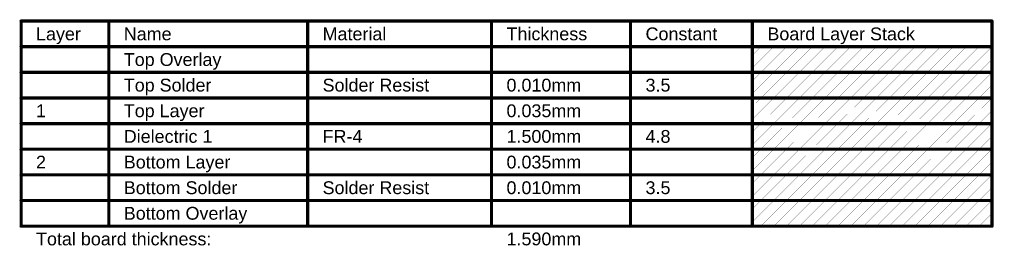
# Model space of a CAD drawing. Header units: inches. Extents: x 0 to 290, y -13 to 130.
# Drawn here: x 63.8 to 179.4, y -6.8 to 20.1 of the extents above; entities that cross this region are included whole.
import ezdxf

# ---------------------------------------------------------------- set-up
doc = ezdxf.new("R2010")
doc.units = ezdxf.units.IN
doc.layers.add('Fabrication', color=76, linetype='Continuous')
doc.styles.add('Arial', font='', dxfattribs={"height": 0.2})
doc.styles.get('Arial').set_extended_font_data('Arial')

msp = doc.modelspace()

# ---------------------------------------------------------------- linework, layer by layer
at = {"layer": 'Fabrication'}
for points, const_width in [([(63.95, 19.89), (179.23, 19.89)], 0.381), ([(63.95, -4.5), (63.95, 19.89)], 0.381), ([(74.36, -4.5), (74.36, 19.89)], 0.381), ([(97.97, -4.5), (97.97, 19.89)], 0.381), ([(119.81, -4.5), (119.81, 19.89)], 0.381), ([(136.32, -4.5), (136.32, 19.89)], 0.381), ([(150.79, -4.5), (150.79, 19.89)], 0.381), ([(179.23, -4.5), (179.23, 19.89)], 0.381), ([(63.95, 16.84), (179.23, 16.84)], 0.381), ([(150.79, 14.31), (153.32, 16.84)], 0.0254), ([(150.79, 15.83), (151.8, 16.84)], 0.0254), ([(151.8, 13.79), (154.85, 16.84)], 0.0254), ([(153.32, 13.79), (156.37, 16.84)], 0.0254), ([(154.85, 13.79), (157.9, 16.84)], 0.0254), ([(156.37, 13.79), (159.42, 16.84)], 0.0254), ([(157.9, 13.79), (160.94, 16.84)], 0.0254), ([(159.42, 13.79), (162.47, 16.84)], 0.0254), ([(160.94, 13.79), (163.99, 16.84)], 0.0254), ([(162.47, 13.79), (165.52, 16.84)], 0.0254), ([(163.99, 13.79), (167.04, 16.84)], 0.0254), ([(165.52, 13.79), (168.56, 16.84)], 0.0254), ([(167.04, 13.79), (170.09, 16.84)], 0.0254), ([(168.56, 13.79), (171.61, 16.84)], 0.0254), ([(170.09, 13.79), (173.14, 16.84)], 0.0254), ([(171.61, 13.79), (174.66, 16.84)], 0.0254), ([(173.14, 13.79), (176.18, 16.84)], 0.0254), ([(174.66, 13.79), (177.71, 16.84)], 0.0254), ([(176.18, 13.79), (179.23, 16.84)], 0.0254), ([(177.71, 13.79), (179.23, 15.32)], 0.0254), ([(63.95, 13.79), (74.36, 13.79)], 0.381), ([(74.36, 13.79), (97.97, 13.79)], 0.381), ([(97.97, 13.79), (119.81, 13.79)], 0.381), ([(119.81, 13.79), (136.32, 13.79)], 0.381), ([(136.32, 13.79), (150.79, 13.79)], 0.381), ([(150.79, 13.79), (179.23, 13.79)], 0.381), ([(150.79, 11.26), (153.32, 13.79)], 0.0254), ([(150.79, 12.78), (151.8, 13.79)], 0.0254), ([(151.8, 10.74), (154.85, 13.79)], 0.0254), ([(153.32, 10.74), (156.37, 13.79)], 0.0254), ([(154.85, 10.74), (157.9, 13.79)], 0.0254), ([(156.37, 10.74), (159.42, 13.79)], 0.0254), ([(157.9, 10.74), (160.94, 13.79)], 0.0254), ([(159.42, 10.74), (162.47, 13.79)], 0.0254), ([(160.94, 10.74), (163.99, 13.79)], 0.0254), ([(162.47, 10.74), (165.52, 13.79)], 0.0254), ([(163.99, 10.74), (167.04, 13.79)], 0.0254), ([(165.52, 10.74), (168.56, 13.79)], 0.0254), ([(167.04, 10.74), (170.09, 13.79)], 0.0254), ([(168.56, 10.74), (171.61, 13.79)], 0.0254), ([(170.09, 10.74), (173.14, 13.79)], 0.0254), ([(171.61, 10.74), (174.66, 13.79)], 0.0254), ([(173.14, 10.74), (176.18, 13.79)], 0.0254), ([(174.66, 10.74), (177.71, 13.79)], 0.0254), ([(176.18, 10.74), (179.23, 13.79)], 0.0254), ([(177.71, 10.74), (179.23, 12.27)], 0.0254), ([(63.95, 10.74), (74.36, 10.74)], 0.381), ([(74.36, 10.74), (97.97, 10.74)], 0.381), ([(97.97, 10.74), (119.81, 10.74)], 0.381), ([(119.81, 10.74), (136.32, 10.74)], 0.381), ([(136.32, 10.74), (150.79, 10.74)], 0.381), ([(150.79, 10.74), (179.23, 10.74)], 0.381), ([(150.79, 8.21), (153.32, 10.74)], 0.0254), ([(150.79, 9.74), (151.8, 10.74)], 0.0254), ([(151.8, 7.7), (154.85, 10.74)], 0.0254), ([(153.32, 7.7), (156.37, 10.74)], 0.0254), ([(154.85, 7.7), (157.9, 10.74)], 0.0254), ([(156.37, 7.7), (159.42, 10.74)], 0.0254), ([(157.9, 7.7), (160.94, 10.74)], 0.0254), ([(159.42, 7.7), (162.47, 10.74)], 0.0254), ([(160.94, 7.7), (163.99, 10.74)], 0.0254), ([(162.47, 7.7), (165.52, 10.74)], 0.0254), ([(163.99, 7.7), (167.04, 10.74)], 0.0254), ([(165.52, 7.7), (168.56, 10.74)], 0.0254), ([(167.04, 7.7), (170.09, 10.74)], 0.0254), ([(168.56, 7.7), (171.61, 10.74)], 0.0254), ([(170.09, 7.7), (173.14, 10.74)], 0.0254), ([(171.61, 7.7), (174.66, 10.74)], 0.0254), ([(173.14, 7.7), (176.18, 10.74)], 0.0254), ([(174.66, 7.7), (177.71, 10.74)], 0.0254), ([(176.18, 7.7), (179.23, 10.74)], 0.0254), ([(177.71, 7.7), (179.23, 9.22)], 0.0254), ([(63.95, 7.7), (74.36, 7.7)], 0.381), ([(74.36, 7.7), (97.97, 7.7)], 0.381), ([(97.97, 7.7), (119.81, 7.7)], 0.381), ([(119.81, 7.7), (136.32, 7.7)], 0.381), ([(136.32, 7.7), (150.79, 7.7)], 0.381), ([(150.79, 7.7), (179.23, 7.7)], 0.381), ([(150.79, 5.16), (153.32, 7.7)], 0.0254), ([(150.79, 6.69), (151.8, 7.7)], 0.0254), ([(151.8, 4.65), (154.85, 7.7)], 0.0254), ([(153.32, 4.65), (156.37, 7.7)], 0.0254), ([(154.85, 4.65), (157.9, 7.7)], 0.0254), ([(156.37, 4.65), (159.42, 7.7)], 0.0254), ([(157.9, 4.65), (160.94, 7.7)], 0.0254), ([(159.42, 4.65), (162.47, 7.7)], 0.0254), ([(160.94, 4.65), (163.99, 7.7)], 0.0254), ([(162.47, 4.65), (165.52, 7.7)], 0.0254), ([(163.99, 4.65), (167.04, 7.7)], 0.0254), ([(165.52, 4.65), (168.56, 7.7)], 0.0254), ([(167.04, 4.65), (170.09, 7.7)], 0.0254), ([(168.56, 4.65), (171.61, 7.7)], 0.0254), ([(170.09, 4.65), (173.14, 7.7)], 0.0254), ([(171.61, 4.65), (174.66, 7.7)], 0.0254), ([(173.14, 4.65), (176.18, 7.7)], 0.0254), ([(174.66, 4.65), (177.71, 7.7)], 0.0254), ([(176.18, 4.65), (179.23, 7.7)], 0.0254), ([(177.71, 4.65), (179.23, 6.17)], 0.0254), ([(63.95, 4.65), (74.36, 4.65)], 0.381), ([(74.36, 4.65), (97.97, 4.65)], 0.381), ([(97.97, 4.65), (119.81, 4.65)], 0.381), ([(119.81, 4.65), (136.32, 4.65)], 0.381), ([(136.32, 4.65), (150.79, 4.65)], 0.381), ([(150.79, 4.65), (179.23, 4.65)], 0.381), ([(150.79, 2.12), (153.32, 4.65)], 0.0254), ([(150.79, 3.64), (151.8, 4.65)], 0.0254), ([(151.8, 1.6), (154.85, 4.65)], 0.0254), ([(153.32, 1.6), (156.37, 4.65)], 0.0254), ([(154.85, 1.6), (157.9, 4.65)], 0.0254), ([(156.37, 1.6), (159.42, 4.65)], 0.0254), ([(157.9, 1.6), (160.94, 4.65)], 0.0254), ([(159.42, 1.6), (162.47, 4.65)], 0.0254), ([(160.94, 1.6), (163.99, 4.65)], 0.0254), ([(162.47, 1.6), (165.52, 4.65)], 0.0254), ([(163.99, 1.6), (167.04, 4.65)], 0.0254), ([(165.52, 1.6), (168.56, 4.65)], 0.0254), ([(167.04, 1.6), (170.09, 4.65)], 0.0254), ([(168.56, 1.6), (171.61, 4.65)], 0.0254), ([(170.09, 1.6), (173.14, 4.65)], 0.0254), ([(171.61, 1.6), (174.66, 4.65)], 0.0254), ([(173.14, 1.6), (176.18, 4.65)], 0.0254), ([(174.66, 1.6), (177.71, 4.65)], 0.0254), ([(176.18, 1.6), (179.23, 4.65)], 0.0254), ([(177.71, 1.6), (179.23, 3.12)], 0.0254), ([(63.95, 1.6), (74.36, 1.6)], 0.381), ([(74.36, 1.6), (97.97, 1.6)], 0.381), ([(97.97, 1.6), (119.81, 1.6)], 0.381), ([(119.81, 1.6), (136.32, 1.6)], 0.381), ([(136.32, 1.6), (150.79, 1.6)], 0.381), ([(150.79, 1.6), (179.23, 1.6)], 0.381), ([(150.79, -0.93), (153.32, 1.6)], 0.0254), ([(150.79, 0.59), (151.8, 1.6)], 0.0254), ([(151.8, -1.45), (154.85, 1.6)], 0.0254), ([(153.32, -1.45), (156.37, 1.6)], 0.0254), ([(154.85, -1.45), (157.9, 1.6)], 0.0254), ([(156.37, -1.45), (159.42, 1.6)], 0.0254), ([(157.9, -1.45), (160.94, 1.6)], 0.0254), ([(159.42, -1.45), (162.47, 1.6)], 0.0254), ([(160.94, -1.45), (163.99, 1.6)], 0.0254), ([(162.47, -1.45), (165.52, 1.6)], 0.0254), ([(163.99, -1.45), (167.04, 1.6)], 0.0254), ([(165.52, -1.45), (168.56, 1.6)], 0.0254), ([(167.04, -1.45), (170.09, 1.6)], 0.0254), ([(168.56, -1.45), (171.61, 1.6)], 0.0254), ([(170.09, -1.45), (173.14, 1.6)], 0.0254), ([(171.61, -1.45), (174.66, 1.6)], 0.0254), ([(173.14, -1.45), (176.18, 1.6)], 0.0254), ([(174.66, -1.45), (177.71, 1.6)], 0.0254), ([(176.18, -1.45), (179.23, 1.6)], 0.0254), ([(177.71, -1.45), (179.23, 0.08)], 0.0254), ([(63.95, -1.45), (74.36, -1.45)], 0.381), ([(74.36, -1.45), (97.97, -1.45)], 0.381), ([(97.97, -1.45), (119.81, -1.45)], 0.381), ([(119.81, -1.45), (136.32, -1.45)], 0.381), ([(136.32, -1.45), (150.79, -1.45)], 0.381), ([(150.79, -1.45), (179.23, -1.45)], 0.381), ([(150.79, -3.98), (153.32, -1.45)], 0.0254), ([(150.79, -2.46), (151.8, -1.45)], 0.0254), ([(151.8, -4.5), (154.85, -1.45)], 0.0254), ([(153.32, -4.5), (156.37, -1.45)], 0.0254), ([(154.85, -4.5), (157.9, -1.45)], 0.0254), ([(156.37, -4.5), (159.42, -1.45)], 0.0254), ([(157.9, -4.5), (160.94, -1.45)], 0.0254), ([(159.42, -4.5), (162.47, -1.45)], 0.0254), ([(160.94, -4.5), (163.99, -1.45)], 0.0254), ([(162.47, -4.5), (165.52, -1.45)], 0.0254), ([(163.99, -4.5), (167.04, -1.45)], 0.0254), ([(165.52, -4.5), (168.56, -1.45)], 0.0254), ([(167.04, -4.5), (170.09, -1.45)], 0.0254), ([(168.56, -4.5), (171.61, -1.45)], 0.0254), ([(170.09, -4.5), (173.14, -1.45)], 0.0254), ([(171.61, -4.5), (174.66, -1.45)], 0.0254), ([(173.14, -4.5), (176.18, -1.45)], 0.0254), ([(174.66, -4.5), (177.71, -1.45)], 0.0254), ([(176.18, -4.5), (179.23, -1.45)], 0.0254), ([(177.71, -4.5), (179.23, -2.97)], 0.0254), ([(63.95, -4.5), (74.36, -4.5)], 0.381), ([(74.36, -4.5), (97.97, -4.5)], 0.381), ([(97.97, -4.5), (119.81, -4.5)], 0.381), ([(119.81, -4.5), (136.32, -4.5)], 0.381), ([(136.32, -4.5), (150.79, -4.5)], 0.381), ([(150.79, -4.5), (179.23, -4.5)], 0.381)]:
    msp.add_lwpolyline(points, dxfattribs=dict(at, const_width=const_width))
for points, const_width in [([(63.85, 19.89, 1), (64.04, 19.89, 1)], 0.191), ([(63.85, 19.89, 1), (64.04, 19.89, 1)], 0.191), ([(74.26, 19.89, 1), (74.45, 19.89, 1)], 0.191), ([(97.88, 19.89, 1), (98.07, 19.89, 1)], 0.191), ([(119.72, 19.89, 1), (119.91, 19.89, 1)], 0.191), ([(136.22, 19.89, 1), (136.41, 19.89, 1)], 0.191), ([(150.7, 19.89, 1), (150.89, 19.89, 1)], 0.191), ([(179.14, 19.89, 1), (179.33, 19.89, 1)], 0.191), ([(179.14, 19.89, 1), (179.33, 19.89, 1)], 0.191), ([(63.85, 16.84, 1), (64.04, 16.84, 1)], 0.191), ([(151.79, 16.84, 1), (151.81, 16.84, 1)], 0.0127), ([(153.32, 16.84, 1), (153.33, 16.84, 1)], 0.0127), ([(154.84, 16.84, 1), (154.85, 16.84, 1)], 0.0127), ([(156.37, 16.84, 1), (156.38, 16.84, 1)], 0.0127), ([(157.89, 16.84, 1), (157.9, 16.84, 1)], 0.0127), ([(159.41, 16.84, 1), (159.43, 16.84, 1)], 0.0127), ([(160.94, 16.84, 1), (160.95, 16.84, 1)], 0.0127), ([(162.46, 16.84, 1), (162.47, 16.84, 1)], 0.0127), ([(163.99, 16.84, 1), (164, 16.84, 1)], 0.0127), ([(165.51, 16.84, 1), (165.52, 16.84, 1)], 0.0127), ([(167.03, 16.84, 1), (167.05, 16.84, 1)], 0.0127), ([(168.56, 16.84, 1), (168.57, 16.84, 1)], 0.0127), ([(170.08, 16.84, 1), (170.09, 16.84, 1)], 0.0127), ([(171.61, 16.84, 1), (171.62, 16.84, 1)], 0.0127), ([(173.13, 16.84, 1), (173.14, 16.84, 1)], 0.0127), ([(174.65, 16.84, 1), (174.67, 16.84, 1)], 0.0127), ([(176.18, 16.84, 1), (176.19, 16.84, 1)], 0.0127), ([(177.7, 16.84, 1), (177.71, 16.84, 1)], 0.0127), ([(179.14, 16.84, 1), (179.33, 16.84, 1)], 0.191), ([(179.23, 16.84, 1), (179.24, 16.84, 1)], 0.0127), ([(150.79, 15.83, 1), (150.8, 15.83, 1)], 0.0127), ([(179.23, 15.32, 1), (179.24, 15.32, 1)], 0.0127), ([(63.85, 13.79, 1), (64.04, 13.79, 1)], 0.191), ([(74.26, 13.79, 1), (74.45, 13.79, 1)], 0.191), ([(74.26, 13.79, 1), (74.45, 13.79, 1)], 0.191), ([(97.88, 13.79, 1), (98.07, 13.79, 1)], 0.191), ([(97.88, 13.79, 1), (98.07, 13.79, 1)], 0.191), ([(119.72, 13.79, 1), (119.91, 13.79, 1)], 0.191), ([(119.72, 13.79, 1), (119.91, 13.79, 1)], 0.191), ([(136.22, 13.79, 1), (136.41, 13.79, 1)], 0.191), ([(136.22, 13.79, 1), (136.41, 13.79, 1)], 0.191), ([(150.7, 13.79, 1), (150.89, 13.79, 1)], 0.191), ([(150.7, 13.79, 1), (150.89, 13.79, 1)], 0.191), ([(150.79, 14.31, 1), (150.8, 14.31, 1)], 0.0127), ([(179.14, 13.79, 1), (179.33, 13.79, 1)], 0.191), ([(150.79, 12.78, 1), (150.8, 12.78, 1)], 0.0127), ([(151.79, 13.79, 1), (151.81, 13.79, 1)], 0.0127), ([(151.79, 13.79, 1), (151.81, 13.79, 1)], 0.0127), ([(153.32, 13.79, 1), (153.33, 13.79, 1)], 0.0127), ([(153.32, 13.79, 1), (153.33, 13.79, 1)], 0.0127), ([(154.84, 13.79, 1), (154.85, 13.79, 1)], 0.0127), ([(154.84, 13.79, 1), (154.85, 13.79, 1)], 0.0127), ([(156.37, 13.79, 1), (156.38, 13.79, 1)], 0.0127), ([(156.37, 13.79, 1), (156.38, 13.79, 1)], 0.0127), ([(157.89, 13.79, 1), (157.9, 13.79, 1)], 0.0127), ([(157.89, 13.79, 1), (157.9, 13.79, 1)], 0.0127), ([(159.41, 13.79, 1), (159.43, 13.79, 1)], 0.0127), ([(159.41, 13.79, 1), (159.43, 13.79, 1)], 0.0127), ([(160.94, 13.79, 1), (160.95, 13.79, 1)], 0.0127), ([(160.94, 13.79, 1), (160.95, 13.79, 1)], 0.0127), ([(162.46, 13.79, 1), (162.47, 13.79, 1)], 0.0127), ([(162.46, 13.79, 1), (162.47, 13.79, 1)], 0.0127), ([(163.99, 13.79, 1), (164, 13.79, 1)], 0.0127), ([(163.99, 13.79, 1), (164, 13.79, 1)], 0.0127), ([(165.51, 13.79, 1), (165.52, 13.79, 1)], 0.0127), ([(165.51, 13.79, 1), (165.52, 13.79, 1)], 0.0127), ([(167.03, 13.79, 1), (167.05, 13.79, 1)], 0.0127), ([(167.03, 13.79, 1), (167.05, 13.79, 1)], 0.0127), ([(168.56, 13.79, 1), (168.57, 13.79, 1)], 0.0127), ([(168.56, 13.79, 1), (168.57, 13.79, 1)], 0.0127), ([(170.08, 13.79, 1), (170.09, 13.79, 1)], 0.0127), ([(170.08, 13.79, 1), (170.09, 13.79, 1)], 0.0127), ([(171.61, 13.79, 1), (171.62, 13.79, 1)], 0.0127), ([(171.61, 13.79, 1), (171.62, 13.79, 1)], 0.0127), ([(173.13, 13.79, 1), (173.14, 13.79, 1)], 0.0127), ([(173.13, 13.79, 1), (173.14, 13.79, 1)], 0.0127), ([(174.65, 13.79, 1), (174.67, 13.79, 1)], 0.0127), ([(174.65, 13.79, 1), (174.67, 13.79, 1)], 0.0127), ([(176.18, 13.79, 1), (176.19, 13.79, 1)], 0.0127), ([(176.18, 13.79, 1), (176.19, 13.79, 1)], 0.0127), ([(177.7, 13.79, 1), (177.71, 13.79, 1)], 0.0127), ([(177.7, 13.79, 1), (177.71, 13.79, 1)], 0.0127), ([(179.23, 13.79, 1), (179.24, 13.79, 1)], 0.0127), ([(179.23, 12.27, 1), (179.24, 12.27, 1)], 0.0127), ([(63.85, 10.74, 1), (64.04, 10.74, 1)], 0.191), ([(74.26, 10.74, 1), (74.45, 10.74, 1)], 0.191), ([(74.26, 10.74, 1), (74.45, 10.74, 1)], 0.191), ([(97.88, 10.74, 1), (98.07, 10.74, 1)], 0.191), ([(97.88, 10.74, 1), (98.07, 10.74, 1)], 0.191), ([(119.72, 10.74, 1), (119.91, 10.74, 1)], 0.191), ([(119.72, 10.74, 1), (119.91, 10.74, 1)], 0.191), ([(136.22, 10.74, 1), (136.41, 10.74, 1)], 0.191), ([(136.22, 10.74, 1), (136.41, 10.74, 1)], 0.191), ([(150.7, 10.74, 1), (150.89, 10.74, 1)], 0.191), ([(150.7, 10.74, 1), (150.89, 10.74, 1)], 0.191), ([(150.79, 11.26, 1), (150.8, 11.26, 1)], 0.0127), ([(151.79, 10.74, 1), (151.81, 10.74, 1)], 0.0127), ([(151.79, 10.74, 1), (151.81, 10.74, 1)], 0.0127), ([(153.32, 10.74, 1), (153.33, 10.74, 1)], 0.0127), ([(153.32, 10.74, 1), (153.33, 10.74, 1)], 0.0127), ([(154.84, 10.74, 1), (154.85, 10.74, 1)], 0.0127), ([(154.84, 10.74, 1), (154.85, 10.74, 1)], 0.0127), ([(156.37, 10.74, 1), (156.38, 10.74, 1)], 0.0127), ([(156.37, 10.74, 1), (156.38, 10.74, 1)], 0.0127), ([(157.89, 10.74, 1), (157.9, 10.74, 1)], 0.0127), ([(157.89, 10.74, 1), (157.9, 10.74, 1)], 0.0127), ([(159.41, 10.74, 1), (159.43, 10.74, 1)], 0.0127), ([(159.41, 10.74, 1), (159.43, 10.74, 1)], 0.0127), ([(160.94, 10.74, 1), (160.95, 10.74, 1)], 0.0127), ([(160.94, 10.74, 1), (160.95, 10.74, 1)], 0.0127), ([(162.46, 10.74, 1), (162.47, 10.74, 1)], 0.0127), ([(162.46, 10.74, 1), (162.47, 10.74, 1)], 0.0127), ([(163.99, 10.74, 1), (164, 10.74, 1)], 0.0127), ([(163.99, 10.74, 1), (164, 10.74, 1)], 0.0127), ([(165.51, 10.74, 1), (165.52, 10.74, 1)], 0.0127), ([(165.51, 10.74, 1), (165.52, 10.74, 1)], 0.0127), ([(167.03, 10.74, 1), (167.05, 10.74, 1)], 0.0127), ([(167.03, 10.74, 1), (167.05, 10.74, 1)], 0.0127), ([(168.56, 10.74, 1), (168.57, 10.74, 1)], 0.0127), ([(168.56, 10.74, 1), (168.57, 10.74, 1)], 0.0127), ([(170.08, 10.74, 1), (170.09, 10.74, 1)], 0.0127), ([(170.08, 10.74, 1), (170.09, 10.74, 1)], 0.0127), ([(171.61, 10.74, 1), (171.62, 10.74, 1)], 0.0127), ([(171.61, 10.74, 1), (171.62, 10.74, 1)], 0.0127), ([(173.13, 10.74, 1), (173.14, 10.74, 1)], 0.0127), ([(173.13, 10.74, 1), (173.14, 10.74, 1)], 0.0127), ([(174.65, 10.74, 1), (174.67, 10.74, 1)], 0.0127), ([(174.65, 10.74, 1), (174.67, 10.74, 1)], 0.0127), ([(176.18, 10.74, 1), (176.19, 10.74, 1)], 0.0127), ([(176.18, 10.74, 1), (176.19, 10.74, 1)], 0.0127), ([(177.7, 10.74, 1), (177.71, 10.74, 1)], 0.0127), ([(177.7, 10.74, 1), (177.71, 10.74, 1)], 0.0127), ([(179.14, 10.74, 1), (179.33, 10.74, 1)], 0.191), ([(179.23, 10.74, 1), (179.24, 10.74, 1)], 0.0127), ([(150.79, 9.74, 1), (150.8, 9.74, 1)], 0.0127), ([(150.79, 8.21, 1), (150.8, 8.21, 1)], 0.0127), ([(179.23, 9.22, 1), (179.24, 9.22, 1)], 0.0127), ([(63.85, 7.7, 1), (64.04, 7.7, 1)], 0.191), ([(74.26, 7.7, 1), (74.45, 7.7, 1)], 0.191), ([(74.26, 7.7, 1), (74.45, 7.7, 1)], 0.191), ([(97.88, 7.7, 1), (98.07, 7.7, 1)], 0.191), ([(97.88, 7.7, 1), (98.07, 7.7, 1)], 0.191), ([(119.72, 7.7, 1), (119.91, 7.7, 1)], 0.191), ([(119.72, 7.7, 1), (119.91, 7.7, 1)], 0.191), ([(136.22, 7.7, 1), (136.41, 7.7, 1)], 0.191), ([(136.22, 7.7, 1), (136.41, 7.7, 1)], 0.191), ([(150.7, 7.7, 1), (150.89, 7.7, 1)], 0.191), ([(150.7, 7.7, 1), (150.89, 7.7, 1)], 0.191), ([(151.79, 7.7, 1), (151.81, 7.7, 1)], 0.0127), ([(151.79, 7.7, 1), (151.81, 7.7, 1)], 0.0127), ([(153.32, 7.7, 1), (153.33, 7.7, 1)], 0.0127), ([(153.32, 7.7, 1), (153.33, 7.7, 1)], 0.0127), ([(154.84, 7.7, 1), (154.85, 7.7, 1)], 0.0127), ([(154.84, 7.7, 1), (154.85, 7.7, 1)], 0.0127), ([(156.37, 7.7, 1), (156.38, 7.7, 1)], 0.0127), ([(156.37, 7.7, 1), (156.38, 7.7, 1)], 0.0127), ([(157.89, 7.7, 1), (157.9, 7.7, 1)], 0.0127), ([(157.89, 7.7, 1), (157.9, 7.7, 1)], 0.0127), ([(159.41, 7.7, 1), (159.43, 7.7, 1)], 0.0127), ([(159.41, 7.7, 1), (159.43, 7.7, 1)], 0.0127), ([(160.94, 7.7, 1), (160.95, 7.7, 1)], 0.0127), ([(160.94, 7.7, 1), (160.95, 7.7, 1)], 0.0127), ([(162.46, 7.7, 1), (162.47, 7.7, 1)], 0.0127), ([(162.46, 7.7, 1), (162.47, 7.7, 1)], 0.0127), ([(163.99, 7.7, 1), (164, 7.7, 1)], 0.0127), ([(163.99, 7.7, 1), (164, 7.7, 1)], 0.0127), ([(165.51, 7.7, 1), (165.52, 7.7, 1)], 0.0127), ([(165.51, 7.7, 1), (165.52, 7.7, 1)], 0.0127), ([(167.03, 7.7, 1), (167.05, 7.7, 1)], 0.0127), ([(167.03, 7.7, 1), (167.05, 7.7, 1)], 0.0127), ([(168.56, 7.7, 1), (168.57, 7.7, 1)], 0.0127), ([(168.56, 7.7, 1), (168.57, 7.7, 1)], 0.0127), ([(170.08, 7.7, 1), (170.09, 7.7, 1)], 0.0127), ([(170.08, 7.7, 1), (170.09, 7.7, 1)], 0.0127), ([(171.61, 7.7, 1), (171.62, 7.7, 1)], 0.0127), ([(171.61, 7.7, 1), (171.62, 7.7, 1)], 0.0127), ([(173.13, 7.7, 1), (173.14, 7.7, 1)], 0.0127), ([(173.13, 7.7, 1), (173.14, 7.7, 1)], 0.0127), ([(174.65, 7.7, 1), (174.67, 7.7, 1)], 0.0127), ([(174.65, 7.7, 1), (174.67, 7.7, 1)], 0.0127), ([(176.18, 7.7, 1), (176.19, 7.7, 1)], 0.0127), ([(176.18, 7.7, 1), (176.19, 7.7, 1)], 0.0127), ([(177.7, 7.7, 1), (177.71, 7.7, 1)], 0.0127), ([(177.7, 7.7, 1), (177.71, 7.7, 1)], 0.0127), ([(179.14, 7.7, 1), (179.33, 7.7, 1)], 0.191), ([(179.23, 7.7, 1), (179.24, 7.7, 1)], 0.0127), ([(150.79, 6.69, 1), (150.8, 6.69, 1)], 0.0127), ([(179.23, 6.17, 1), (179.24, 6.17, 1)], 0.0127), ([(63.85, 4.65, 1), (64.04, 4.65, 1)], 0.191), ([(74.26, 4.65, 1), (74.45, 4.65, 1)], 0.191), ([(74.26, 4.65, 1), (74.45, 4.65, 1)], 0.191), ([(97.88, 4.65, 1), (98.07, 4.65, 1)], 0.191), ([(97.88, 4.65, 1), (98.07, 4.65, 1)], 0.191), ([(119.72, 4.65, 1), (119.91, 4.65, 1)], 0.191), ([(119.72, 4.65, 1), (119.91, 4.65, 1)], 0.191), ([(136.22, 4.65, 1), (136.41, 4.65, 1)], 0.191), ([(136.22, 4.65, 1), (136.41, 4.65, 1)], 0.191), ([(150.7, 4.65, 1), (150.89, 4.65, 1)], 0.191), ([(150.7, 4.65, 1), (150.89, 4.65, 1)], 0.191), ([(150.79, 5.16, 1), (150.8, 5.16, 1)], 0.0127), ([(151.79, 4.65, 1), (151.81, 4.65, 1)], 0.0127), ([(151.79, 4.65, 1), (151.81, 4.65, 1)], 0.0127), ([(153.32, 4.65, 1), (153.33, 4.65, 1)], 0.0127), ([(153.32, 4.65, 1), (153.33, 4.65, 1)], 0.0127), ([(154.84, 4.65, 1), (154.85, 4.65, 1)], 0.0127), ([(154.84, 4.65, 1), (154.85, 4.65, 1)], 0.0127), ([(156.37, 4.65, 1), (156.38, 4.65, 1)], 0.0127), ([(156.37, 4.65, 1), (156.38, 4.65, 1)], 0.0127), ([(157.89, 4.65, 1), (157.9, 4.65, 1)], 0.0127), ([(157.89, 4.65, 1), (157.9, 4.65, 1)], 0.0127), ([(159.41, 4.65, 1), (159.43, 4.65, 1)], 0.0127), ([(159.41, 4.65, 1), (159.43, 4.65, 1)], 0.0127), ([(160.94, 4.65, 1), (160.95, 4.65, 1)], 0.0127), ([(160.94, 4.65, 1), (160.95, 4.65, 1)], 0.0127), ([(162.46, 4.65, 1), (162.47, 4.65, 1)], 0.0127), ([(162.46, 4.65, 1), (162.47, 4.65, 1)], 0.0127), ([(163.99, 4.65, 1), (164, 4.65, 1)], 0.0127), ([(163.99, 4.65, 1), (164, 4.65, 1)], 0.0127), ([(165.51, 4.65, 1), (165.52, 4.65, 1)], 0.0127), ([(165.51, 4.65, 1), (165.52, 4.65, 1)], 0.0127), ([(167.03, 4.65, 1), (167.05, 4.65, 1)], 0.0127), ([(167.03, 4.65, 1), (167.05, 4.65, 1)], 0.0127), ([(168.56, 4.65, 1), (168.57, 4.65, 1)], 0.0127), ([(168.56, 4.65, 1), (168.57, 4.65, 1)], 0.0127), ([(170.08, 4.65, 1), (170.09, 4.65, 1)], 0.0127), ([(170.08, 4.65, 1), (170.09, 4.65, 1)], 0.0127), ([(171.61, 4.65, 1), (171.62, 4.65, 1)], 0.0127), ([(171.61, 4.65, 1), (171.62, 4.65, 1)], 0.0127), ([(173.13, 4.65, 1), (173.14, 4.65, 1)], 0.0127), ([(173.13, 4.65, 1), (173.14, 4.65, 1)], 0.0127), ([(174.65, 4.65, 1), (174.67, 4.65, 1)], 0.0127), ([(174.65, 4.65, 1), (174.67, 4.65, 1)], 0.0127), ([(176.18, 4.65, 1), (176.19, 4.65, 1)], 0.0127), ([(176.18, 4.65, 1), (176.19, 4.65, 1)], 0.0127), ([(177.7, 4.65, 1), (177.71, 4.65, 1)], 0.0127), ([(177.7, 4.65, 1), (177.71, 4.65, 1)], 0.0127), ([(179.14, 4.65, 1), (179.33, 4.65, 1)], 0.191), ([(179.23, 4.65, 1), (179.24, 4.65, 1)], 0.0127), ([(150.79, 3.64, 1), (150.8, 3.64, 1)], 0.0127), ([(179.23, 3.12, 1), (179.24, 3.12, 1)], 0.0127), ([(63.85, 1.6, 1), (64.04, 1.6, 1)], 0.191), ([(74.26, 1.6, 1), (74.45, 1.6, 1)], 0.191), ([(74.26, 1.6, 1), (74.45, 1.6, 1)], 0.191), ([(97.88, 1.6, 1), (98.07, 1.6, 1)], 0.191), ([(97.88, 1.6, 1), (98.07, 1.6, 1)], 0.191), ([(119.72, 1.6, 1), (119.91, 1.6, 1)], 0.191), ([(119.72, 1.6, 1), (119.91, 1.6, 1)], 0.191), ([(136.22, 1.6, 1), (136.41, 1.6, 1)], 0.191), ([(136.22, 1.6, 1), (136.41, 1.6, 1)], 0.191), ([(150.7, 1.6, 1), (150.89, 1.6, 1)], 0.191), ([(150.7, 1.6, 1), (150.89, 1.6, 1)], 0.191), ([(150.79, 2.12, 1), (150.8, 2.12, 1)], 0.0127), ([(151.79, 1.6, 1), (151.81, 1.6, 1)], 0.0127), ([(151.79, 1.6, 1), (151.81, 1.6, 1)], 0.0127), ([(153.32, 1.6, 1), (153.33, 1.6, 1)], 0.0127), ([(153.32, 1.6, 1), (153.33, 1.6, 1)], 0.0127), ([(154.84, 1.6, 1), (154.85, 1.6, 1)], 0.0127), ([(154.84, 1.6, 1), (154.85, 1.6, 1)], 0.0127), ([(156.37, 1.6, 1), (156.38, 1.6, 1)], 0.0127), ([(156.37, 1.6, 1), (156.38, 1.6, 1)], 0.0127), ([(157.89, 1.6, 1), (157.9, 1.6, 1)], 0.0127), ([(157.89, 1.6, 1), (157.9, 1.6, 1)], 0.0127), ([(159.41, 1.6, 1), (159.43, 1.6, 1)], 0.0127), ([(159.41, 1.6, 1), (159.43, 1.6, 1)], 0.0127), ([(160.94, 1.6, 1), (160.95, 1.6, 1)], 0.0127), ([(160.94, 1.6, 1), (160.95, 1.6, 1)], 0.0127), ([(162.46, 1.6, 1), (162.47, 1.6, 1)], 0.0127), ([(162.46, 1.6, 1), (162.47, 1.6, 1)], 0.0127), ([(163.99, 1.6, 1), (164, 1.6, 1)], 0.0127), ([(163.99, 1.6, 1), (164, 1.6, 1)], 0.0127), ([(165.51, 1.6, 1), (165.52, 1.6, 1)], 0.0127), ([(165.51, 1.6, 1), (165.52, 1.6, 1)], 0.0127), ([(167.03, 1.6, 1), (167.05, 1.6, 1)], 0.0127), ([(167.03, 1.6, 1), (167.05, 1.6, 1)], 0.0127), ([(168.56, 1.6, 1), (168.57, 1.6, 1)], 0.0127), ([(168.56, 1.6, 1), (168.57, 1.6, 1)], 0.0127), ([(170.08, 1.6, 1), (170.09, 1.6, 1)], 0.0127), ([(170.08, 1.6, 1), (170.09, 1.6, 1)], 0.0127), ([(171.61, 1.6, 1), (171.62, 1.6, 1)], 0.0127), ([(171.61, 1.6, 1), (171.62, 1.6, 1)], 0.0127), ([(173.13, 1.6, 1), (173.14, 1.6, 1)], 0.0127), ([(173.13, 1.6, 1), (173.14, 1.6, 1)], 0.0127), ([(174.65, 1.6, 1), (174.67, 1.6, 1)], 0.0127), ([(174.65, 1.6, 1), (174.67, 1.6, 1)], 0.0127), ([(176.18, 1.6, 1), (176.19, 1.6, 1)], 0.0127), ([(176.18, 1.6, 1), (176.19, 1.6, 1)], 0.0127), ([(177.7, 1.6, 1), (177.71, 1.6, 1)], 0.0127), ([(177.7, 1.6, 1), (177.71, 1.6, 1)], 0.0127), ([(179.14, 1.6, 1), (179.33, 1.6, 1)], 0.191), ([(179.23, 1.6, 1), (179.24, 1.6, 1)], 0.0127), ([(150.79, 0.59, 1), (150.8, 0.59, 1)], 0.0127), ([(179.23, 0.08, 1), (179.24, 0.08, 1)], 0.0127), ([(150.79, -0.93, 1), (150.8, -0.93, 1)], 0.0127), ([(63.85, -1.45, 1), (64.04, -1.45, 1)], 0.191), ([(74.26, -1.45, 1), (74.45, -1.45, 1)], 0.191), ([(74.26, -1.45, 1), (74.45, -1.45, 1)], 0.191), ([(97.88, -1.45, 1), (98.07, -1.45, 1)], 0.191), ([(97.88, -1.45, 1), (98.07, -1.45, 1)], 0.191), ([(119.72, -1.45, 1), (119.91, -1.45, 1)], 0.191), ([(119.72, -1.45, 1), (119.91, -1.45, 1)], 0.191), ([(136.22, -1.45, 1), (136.41, -1.45, 1)], 0.191), ([(136.22, -1.45, 1), (136.41, -1.45, 1)], 0.191), ([(150.7, -1.45, 1), (150.89, -1.45, 1)], 0.191), ([(150.7, -1.45, 1), (150.89, -1.45, 1)], 0.191), ([(151.79, -1.45, 1), (151.81, -1.45, 1)], 0.0127), ([(151.79, -1.45, 1), (151.81, -1.45, 1)], 0.0127), ([(153.32, -1.45, 1), (153.33, -1.45, 1)], 0.0127), ([(153.32, -1.45, 1), (153.33, -1.45, 1)], 0.0127), ([(154.84, -1.45, 1), (154.85, -1.45, 1)], 0.0127), ([(154.84, -1.45, 1), (154.85, -1.45, 1)], 0.0127), ([(156.37, -1.45, 1), (156.38, -1.45, 1)], 0.0127), ([(156.37, -1.45, 1), (156.38, -1.45, 1)], 0.0127), ([(157.89, -1.45, 1), (157.9, -1.45, 1)], 0.0127), ([(157.89, -1.45, 1), (157.9, -1.45, 1)], 0.0127), ([(159.41, -1.45, 1), (159.43, -1.45, 1)], 0.0127), ([(159.41, -1.45, 1), (159.43, -1.45, 1)], 0.0127), ([(160.94, -1.45, 1), (160.95, -1.45, 1)], 0.0127), ([(160.94, -1.45, 1), (160.95, -1.45, 1)], 0.0127), ([(162.46, -1.45, 1), (162.47, -1.45, 1)], 0.0127), ([(162.46, -1.45, 1), (162.47, -1.45, 1)], 0.0127), ([(163.99, -1.45, 1), (164, -1.45, 1)], 0.0127), ([(163.99, -1.45, 1), (164, -1.45, 1)], 0.0127), ([(165.51, -1.45, 1), (165.52, -1.45, 1)], 0.0127), ([(165.51, -1.45, 1), (165.52, -1.45, 1)], 0.0127), ([(167.03, -1.45, 1), (167.05, -1.45, 1)], 0.0127), ([(167.03, -1.45, 1), (167.05, -1.45, 1)], 0.0127), ([(168.56, -1.45, 1), (168.57, -1.45, 1)], 0.0127), ([(168.56, -1.45, 1), (168.57, -1.45, 1)], 0.0127), ([(170.08, -1.45, 1), (170.09, -1.45, 1)], 0.0127), ([(170.08, -1.45, 1), (170.09, -1.45, 1)], 0.0127), ([(171.61, -1.45, 1), (171.62, -1.45, 1)], 0.0127), ([(171.61, -1.45, 1), (171.62, -1.45, 1)], 0.0127), ([(173.13, -1.45, 1), (173.14, -1.45, 1)], 0.0127), ([(173.13, -1.45, 1), (173.14, -1.45, 1)], 0.0127), ([(174.65, -1.45, 1), (174.67, -1.45, 1)], 0.0127), ([(174.65, -1.45, 1), (174.67, -1.45, 1)], 0.0127), ([(176.18, -1.45, 1), (176.19, -1.45, 1)], 0.0127), ([(176.18, -1.45, 1), (176.19, -1.45, 1)], 0.0127), ([(177.7, -1.45, 1), (177.71, -1.45, 1)], 0.0127), ([(177.7, -1.45, 1), (177.71, -1.45, 1)], 0.0127), ([(179.14, -1.45, 1), (179.33, -1.45, 1)], 0.191), ([(179.23, -1.45, 1), (179.24, -1.45, 1)], 0.0127), ([(150.79, -2.46, 1), (150.8, -2.46, 1)], 0.0127), ([(179.23, -2.97, 1), (179.24, -2.97, 1)], 0.0127), ([(63.85, -4.5, 1), (64.04, -4.5, 1)], 0.191), ([(63.85, -4.5, 1), (64.04, -4.5, 1)], 0.191), ([(74.26, -4.5, 1), (74.45, -4.5, 1)], 0.191), ([(74.26, -4.5, 1), (74.45, -4.5, 1)], 0.191), ([(74.26, -4.5, 1), (74.45, -4.5, 1)], 0.191), ([(97.88, -4.5, 1), (98.07, -4.5, 1)], 0.191), ([(97.88, -4.5, 1), (98.07, -4.5, 1)], 0.191), ([(97.88, -4.5, 1), (98.07, -4.5, 1)], 0.191), ([(119.72, -4.5, 1), (119.91, -4.5, 1)], 0.191), ([(119.72, -4.5, 1), (119.91, -4.5, 1)], 0.191), ([(119.72, -4.5, 1), (119.91, -4.5, 1)], 0.191), ([(136.22, -4.5, 1), (136.41, -4.5, 1)], 0.191), ([(136.22, -4.5, 1), (136.41, -4.5, 1)], 0.191), ([(136.22, -4.5, 1), (136.41, -4.5, 1)], 0.191), ([(150.7, -4.5, 1), (150.89, -4.5, 1)], 0.191), ([(150.7, -4.5, 1), (150.89, -4.5, 1)], 0.191), ([(150.7, -4.5, 1), (150.89, -4.5, 1)], 0.191), ([(150.79, -3.98, 1), (150.8, -3.98, 1)], 0.0127), ([(151.79, -4.5, 1), (151.81, -4.5, 1)], 0.0127), ([(153.32, -4.5, 1), (153.33, -4.5, 1)], 0.0127), ([(154.84, -4.5, 1), (154.85, -4.5, 1)], 0.0127), ([(156.37, -4.5, 1), (156.38, -4.5, 1)], 0.0127), ([(157.89, -4.5, 1), (157.9, -4.5, 1)], 0.0127), ([(159.41, -4.5, 1), (159.43, -4.5, 1)], 0.0127), ([(160.94, -4.5, 1), (160.95, -4.5, 1)], 0.0127), ([(162.46, -4.5, 1), (162.47, -4.5, 1)], 0.0127), ([(163.99, -4.5, 1), (164, -4.5, 1)], 0.0127), ([(165.51, -4.5, 1), (165.52, -4.5, 1)], 0.0127), ([(167.03, -4.5, 1), (167.05, -4.5, 1)], 0.0127), ([(168.56, -4.5, 1), (168.57, -4.5, 1)], 0.0127), ([(170.08, -4.5, 1), (170.09, -4.5, 1)], 0.0127), ([(171.61, -4.5, 1), (171.62, -4.5, 1)], 0.0127), ([(173.13, -4.5, 1), (173.14, -4.5, 1)], 0.0127), ([(174.65, -4.5, 1), (174.67, -4.5, 1)], 0.0127), ([(176.18, -4.5, 1), (176.19, -4.5, 1)], 0.0127), ([(177.7, -4.5, 1), (177.71, -4.5, 1)], 0.0127), ([(179.14, -4.5, 1), (179.33, -4.5, 1)], 0.191), ([(179.14, -4.5, 1), (179.33, -4.5, 1)], 0.191)]:
    msp.add_lwpolyline(points, format="xyb", close=True, dxfattribs=dict(at, const_width=const_width))

# ---------------------------------------------------------------- texts
at = {"layer": 'Fabrication', "style": 'Arial'}
for s, height, p in [('Layer', 1.524, (65.72, 17.6)), ('Name', 1.524, (76.14, 17.6)), ('Material', 1.524, (99.75, 17.6)), ('Thickness', 1.524, (121.59, 17.6)), ('Constant', 1.524, (138.1, 17.6)), ('Board Layer Stack', 1.524, (152.57, 17.6)), ('Top Overlay', 1.524, (76.14, 14.55)), ('Top Solder', 1.524, (76.14, 11.51)), ('Solder Resist', 1.524, (99.75, 11.51)), ('0.010mm', 1.524, (121.59, 11.51)), ('3.5', 1.524, (138.1, 11.51)), ('1', 1.52, (65.72, 8.46)), ('Top Layer', 1.524, (76.14, 8.46)), ('0.035mm', 1.524, (121.59, 8.46)), ('Dielectric 1', 1.524, (76.14, 5.41)), ('1.500mm', 1.524, (121.59, 5.41)), ('4.8', 1.524, (138.1, 5.41)), ('FR-4', 1.524, (99.75, 5.41)), ('2', 1.52, (65.72, 2.36)), ('Bottom Layer', 1.524, (76.14, 2.36)), ('0.035mm', 1.524, (121.59, 2.36)), ('Bottom Solder', 1.524, (76.14, -0.69)), ('Solder Resist', 1.524, (99.75, -0.69)), ('0.010mm', 1.524, (121.59, -0.69)), ('3.5', 1.524, (138.1, -0.69)), ('Bottom Overlay', 1.524, (76.14, -3.73)), ('Total board thickness:', 1.524, (65.72, -6.78)), ('1.590mm', 1.524, (121.59, -6.78))]:
    msp.add_text(s, height=height, dxfattribs=at).set_placement(p)

doc.saveas('drawing.dxf')
